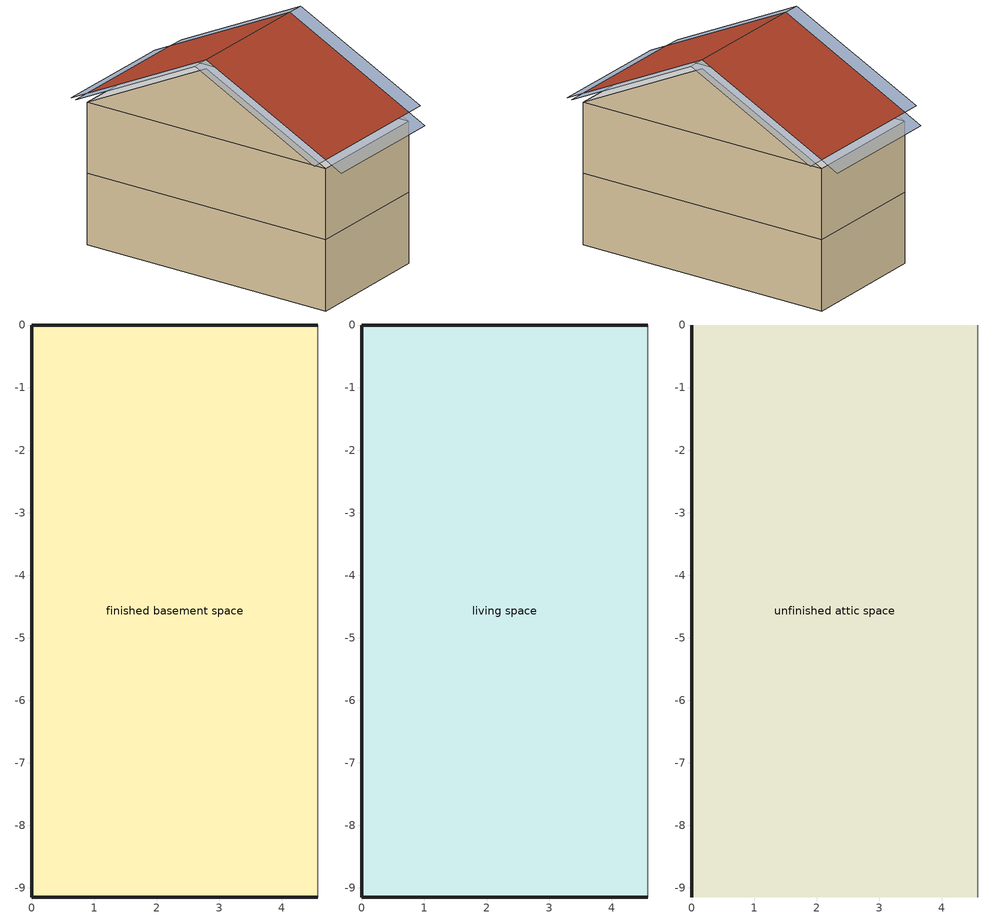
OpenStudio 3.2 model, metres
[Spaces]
finished basement space
 floor foundation: 0,-9.14 0,0 4.57,0 4.57,-9.14 z-2.44
 wall foundation: 4.57,0 0,0 0,-9.14 4.57,-9.14 z-2.44:0
 wall adiabatic: 4.57,-9.14 4.57,0 z-2.44:0
living space
 floor to finished basement space: 0,-9.14 0,0 4.57,0 4.57,-9.14 z0
 wall outside: 4.57,0 0,0 0,-9.14 4.57,-9.14 z0:2.44
 wall adiabatic: 4.57,-9.14 4.57,0 z0:2.44
unfinished attic space
 floor to living space: 0,-9.14 0,0 4.57,0 4.57,-9.14 z2.44
 wall outside: 0,-4.57,4.72 0,0,2.44 0,-9.14,2.44
 wall adiabatic: 4.57,-4.57,4.72 4.57,-9.14,2.44 4.57,0,2.44
 roof outside: 0,-4.57,5.03 4.57,-4.57,5.03 4.57,0,2.74 0,0,2.74; 4.57,-4.57,5.03 0,-4.57,5.03 0,-9.14,2.74 4.57,-9.14,2.74
shading: -0.61,0,2.74 -0.61,-4.57,5.03 0,-4.57,5.03 0,0,2.74; 5.18,-4.57,5.03 5.18,0,2.74 4.57,0,2.74 4.57,-4.57,5.03; 4.57,0.61,2.44 0,0.61,2.44 0,0,2.74 4.57,0,2.74; 5.18,-9.14,2.74 5.18,-4.57,5.03 4.57,-4.57,5.03 4.57,-9.14,2.74; -0.61,-4.57,5.03 -0.61,-9.14,2.74 0,-9.14,2.74 0,-4.57,5.03; 0,-9.75,2.44 4.57,-9.75,2.44 4.57,-9.14,2.74 0,-9.14,2.74
[Site]
Denver Intl Ap_CO_USA: Latitude {deg}=39.83; Longitude {deg}=-104.65; Time Zone {hr}=-7; Elevation {m}=1650
[ClimateZones]
Climate Zone Institution Name 1=Building America; Climate Zone Document Year 1=0; Climate Zone Value 1=Cold
[Site:WaterMainsTemperature]
Calculation Method=Correlation; Annual Average Outdoor Air Temperature {C}=10.8753; Maximum Difference In Monthly Average Outdoor Air Temperatures {deltaC}=23.1524
[Site:GroundTemperature:Deep]
10.8753, 10.8753, 10.8753, 10.8753, 10.8753, 10.8753, 10.8753, 10.8753, 10.8753, 10.8753, 10.8753, 10.8753
[Building]
Building 1: North Axis {deg}=0; Standards Number of Stories=2; Standards Number of Above Ground Stories=1; Standards Building Type=singlefamilyattached; Standards Number of Living Units=4
[ThermalZone] Use Ideal Air Loads=No
living zone; finished basement zone; unfinished attic zone
[Sizing:Zone] Zone Cooling Design Supply Air Temperature Input Method=SupplyAirTemperature; Zone Cooling Design Supply Air Temperature {C}=14; Zone Cooling Design Supply Air Temperature Difference {deltaC}=11.11; Zone Heating Design Supply Air Temperature Input Method=SupplyAirTemperature; Zone Heating Design Supply Air Temperature {C}=40; Zone Heating Design Supply Air Temperature Difference {deltaC}=11.11; Zone Cooling Design Supply Air Humidity Ratio {kg-H2O/kg-air}=0.0085; Zone Heating Design Supply Air Humidity Ratio {kg-H2O/kg-air}=0.008; Cooling Design Air Flow Method=DesignDay; Heating Design Air Flow Method=DesignDay; Account for Dedicated Outdoor Air System=No; Dedicated Outdoor Air System Control Strategy=NeutralSupplyAir; Dedicated Outdoor Air Low Setpoint Temperature for Design {C}=autosize; Dedicated Outdoor Air High Setpoint Temperature for Design {C}=autosize
living zone; finished basement zone; unfinished attic zone
[Space]
Name | Space Type | Thermal Zone | Building Unit
living space | Space Type 1 | living zone | unit 1
finished basement space | Space Type 2 | finished basement zone | unit 1
unfinished attic space | Space Type 3 | unfinished attic zone
[SpaceType]
Name | Standards Space Type
Space Type 1 | living
Space Type 2 | finished basement
Space Type 3 | unfinished attic
[BuildingUnit]
unit 1: Building Unit Type=Residential
[External:File]
8760.csv: File=8760.csv
[People:Definition] Number of People Calculation Method=People; Number of People {people}=1.695; Fraction Radiant=0.319734; Sensible Heat Fraction=0.573; Carbon Dioxide Generation Rate {m3/s-W}=0; Enable ASHRAE 55 Comfort Warnings=No; Mean Radiant Temperature Calculation Type=ZoneAveraged
res occupants|finished basement space; res occupants|living space
[People] Number of People Schedule=occupants; Activity Level Schedule=res occupants activity schedule; Multiplier=1
Name | People Definition | Space or SpaceType
res occupants|finished basement space | res occupants|finished basement space | finished basement space
res occupants|living space | res occupants|living space | living space
[Schedule:File]
occupants: External File=8760.csv; Column Number=1; Rows to Skip at Top=1; Number of Hours of Data=8760; Minutes per Item=60
[Schedule:Constant]
res occupants activity schedule: Value=112.539
